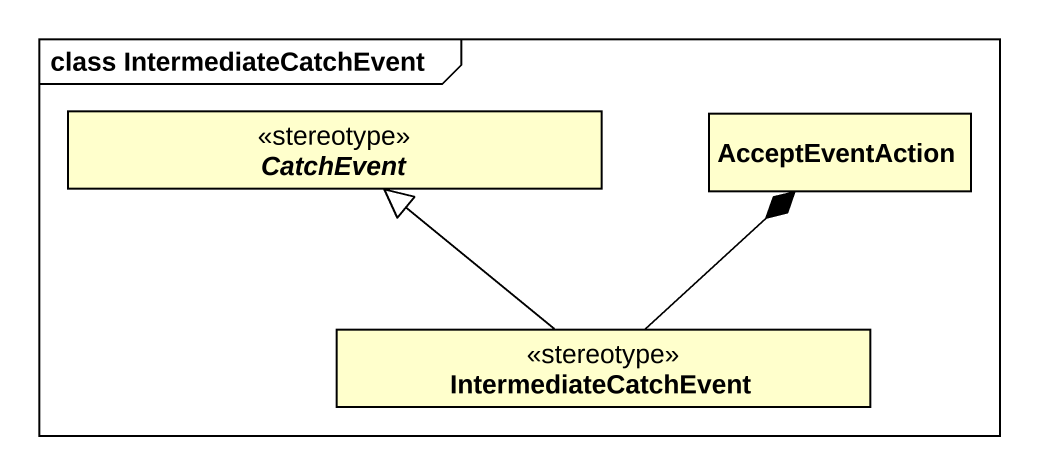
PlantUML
@startuml
mainframe class IntermediateCatchEvent
hide circle
hide empty members
abstract class CatchEvent <<stereotype>>
class AcceptEventAction
class IntermediateCatchEvent <<stereotype>>
IntermediateCatchEvent -up-|> CatchEvent
IntermediateCatchEvent -up-* AcceptEventAction
@enduml
